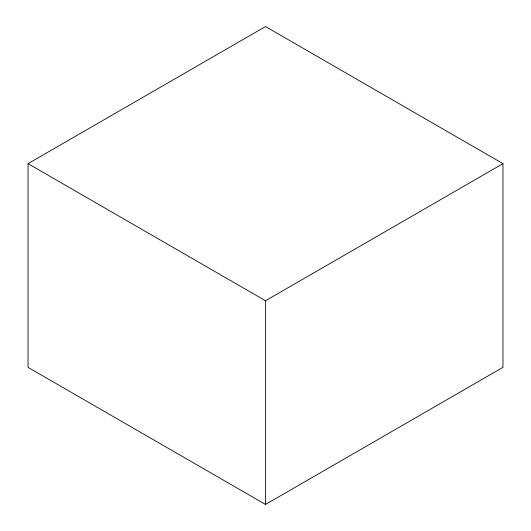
<?xml version="1.0" encoding="UTF-8"?>
<svg xmlns="http://www.w3.org/2000/svg" width="531" height="531" viewBox="0 0 531 531"><rect width="100%" height="100%" fill="white"/><g stroke="black" fill="none" stroke-linecap="round" stroke-linejoin="round"><path stroke-width="0.8" d="M28.03 163.654L265.5 26.55L502.97 163.654L502.97 367.346L265.5 504.45L28.03 367.346L28.03 163.654L265.5 300.752L502.97 163.654M265.5 300.752L265.5 504.45"/></g></svg>
